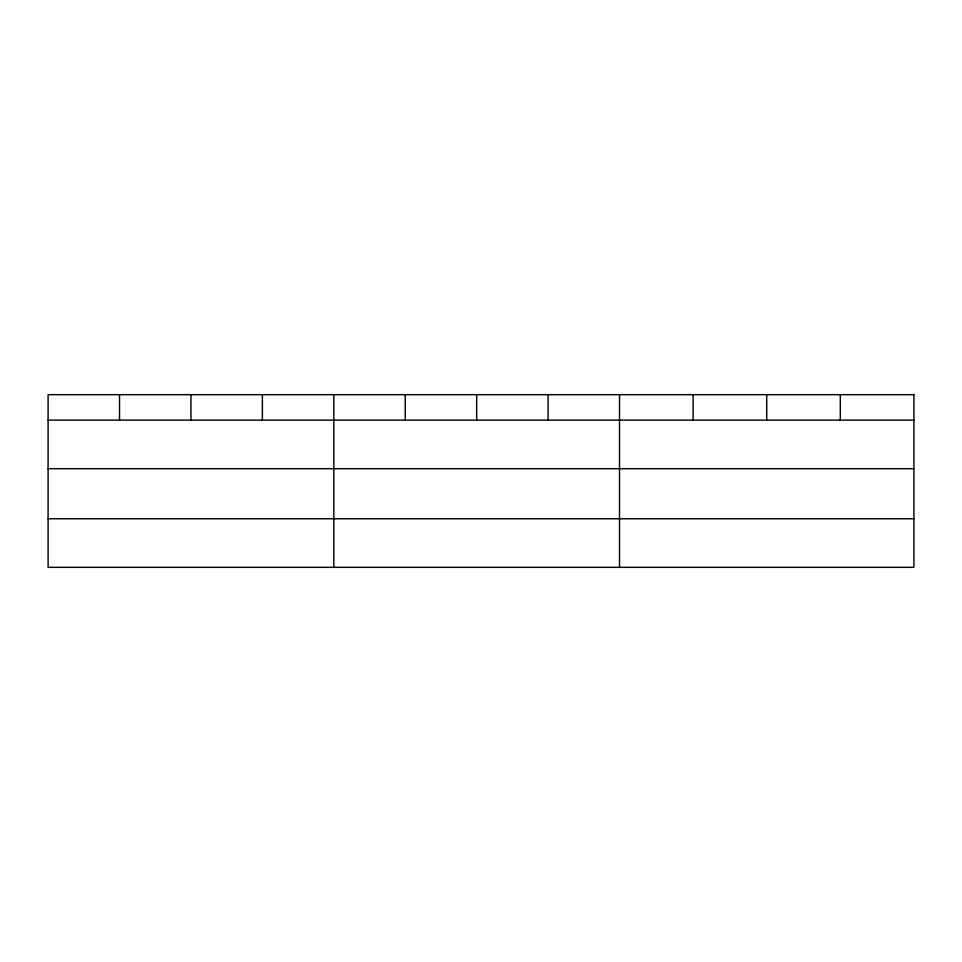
<?xml version="1.0" encoding="UTF-8"?>
<svg xmlns="http://www.w3.org/2000/svg" width="962" height="962" viewBox="0 0 962 962"><rect width="100%" height="100%" fill="white"/><g stroke="black" fill="none" stroke-linecap="round" stroke-linejoin="round"><path stroke-width="1.44" d="M48.1 420.117L913.9 420.117M48.1 468.698L913.9 468.698M48.1 518.746L913.9 518.746M840.307 394.673L840.307 420.117M766.714 394.673L766.714 420.117M693.121 394.673L693.121 420.117M619.528 394.673L619.528 567.327M548.099 394.673L548.099 420.117M476.671 394.673L476.671 420.117M405.242 394.673L405.242 420.117M333.814 394.673L333.814 567.327M262.385 394.673L262.385 420.117M190.957 394.673L190.957 420.117M119.528 394.673L119.528 420.117M913.9 394.673L48.1 394.673L48.1 567.327L913.9 567.327L913.9 394.673"/></g></svg>
